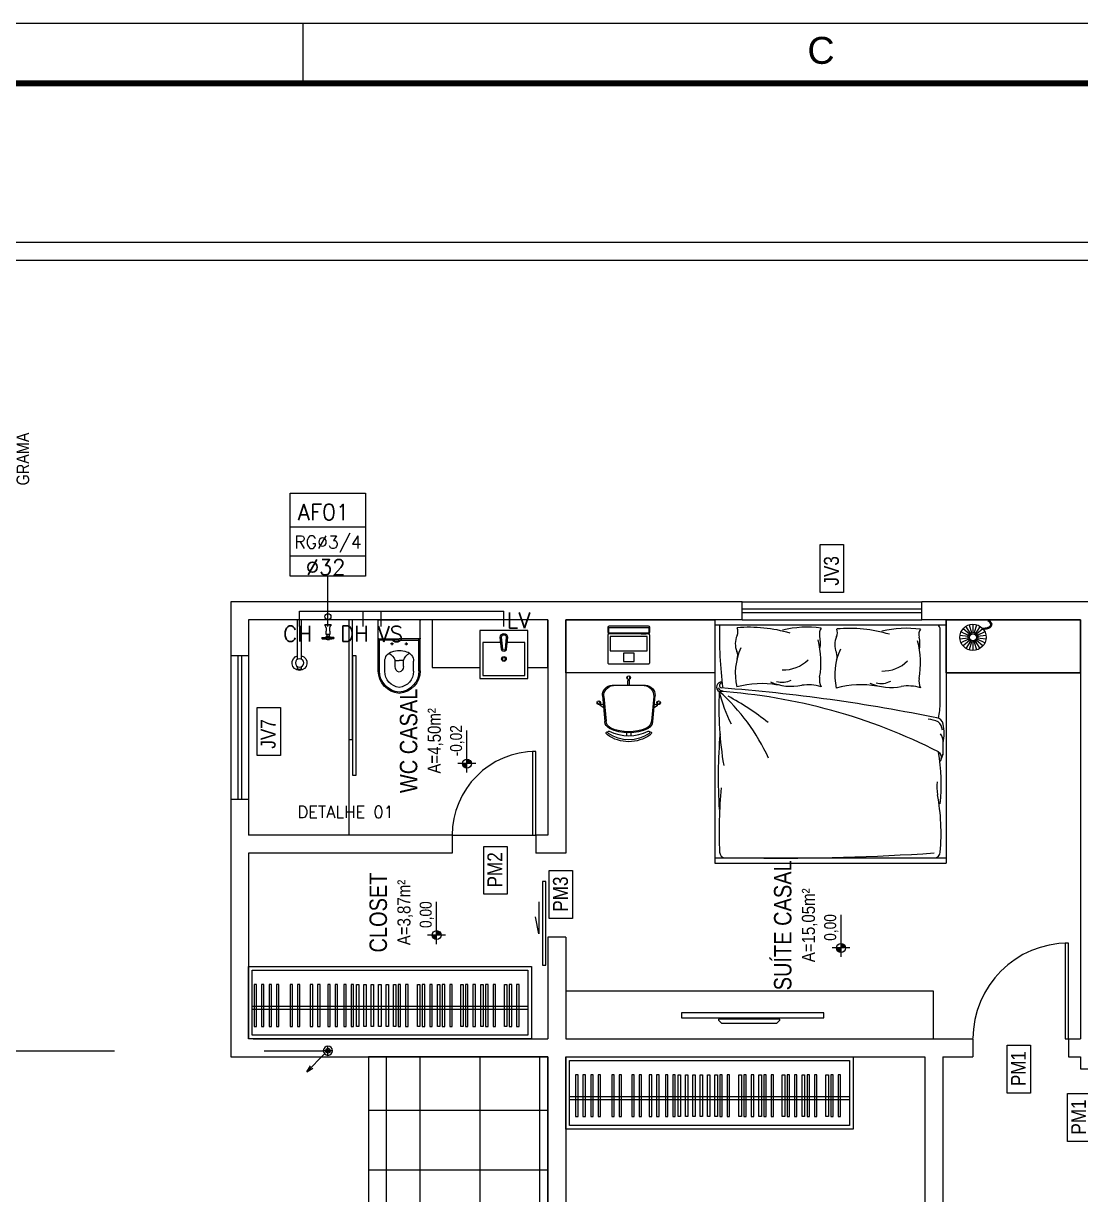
# Model space of a CAD drawing. Header units: millimetres. Extents: x 3923 to 4007, y 744 to 982.
# Drawn here: x 3948.95 to 3966.62, y 962.03 to 981.59 of the extents above; entities that cross this region are included whole.
import ezdxf
from ezdxf.enums import TextEntityAlignment as Align

# ---------------------------------------------------------------- set-up
doc = ezdxf.new("R2010")
doc.units = ezdxf.units.MM
doc.header["$LTSCALE"] = 20
for name, pattern in [('DASHDOT2', [0.5, 0.25, -0.125, 0, -0.125]), ('HIDDEN', [0.375, 0.25, -0.125]), ('HIDDEN2', [0.1875, 0.125, -0.0625])]:
    doc.linetypes.add(name, pattern=pattern)
for name, color, linetype in [('A-PEN-B', 5, 'Continuous'), ('A-PEN-W', 7, 'Continuous'), ('AF', 5, 'Continuous'), ('COTAS', 7, 'Continuous'), ('Diametro', 2, 'Continuous'), ('E-txt-g', 3, 'Continuous'), ('HIDRO 01', 4, 'Continuous'), ('HIDROSSANITÁRIO', 8, 'Continuous'), ('MOB', 251, 'Continuous'), ("PRANCHA - PROJETU'S", 7, 'Continuous'), ('Prumadas_L', 1, 'Continuous'), ('Prumadas_Q', 3, 'Continuous'), ('Prumadas_T', 2, 'Continuous')]:
    doc.layers.add(name, color=color, linetype=linetype)
doc.layers.add('E-Lay-9', color=9, linetype='Continuous', lineweight=9)
doc.layers.add('E-Txt-W', color=7, linetype='Continuous', lineweight=20)
doc.styles.add('ARIAL', font='arial.ttf', dxfattribs={"height": 2})
doc.styles.add('F2', font='ARIALN.TTF')
doc.styles.add('REG60', font='romans.shx', dxfattribs={"width": 0.8, "height": 0.15})
doc.styles.add('REG80', font='romans.shx', dxfattribs={"width": 0.8, "height": 0.2})
doc.styles.add('ROMANS', font='romans__.ttf', dxfattribs={"height": 0.1})

# ---------------------------------------------------------------- blocks, each defined once
blk = doc.blocks.new('ADFSGASDFG')
at = {"layer": "PRANCHA - PROJETU'S", "color": 1}
for p, q in [((360.678, 107.346), (276.578, 107.346)), ((307.178, 106.346), (307.178, 107.346))]:
    blk.add_line(p, q, dxfattribs=at)
at = {"layer": "PRANCHA - PROJETU'S", "color": 4, "const_width": 0.1}
blk.add_lwpolyline([(279.078, 106.346), (359.678, 106.346), (359.678, 48.946), (279.078, 48.946)], close=True, dxfattribs=at)
at = {"layer": "PRANCHA - PROJETU'S", "color": 50, "linetype": 'Continuous', "style": 'ARIAL'}
blk.add_text('C', height=0.45, dxfattribs=at).set_placement((315.828, 106.896), align=Align.MIDDLE)
blk = doc.blocks.new('TXT-AMB75')
at = {"layer": 'E-txt-g', "style": 'REG80', "width": 0.8, "flags": 8}
blk.add_attdef('TXT', text='', height=0.2, dxfattribs=at).set_placement((0.005, 0.296), align=Align.CENTER)
at = {"layer": 'E-Txt-W', "style": 'REG60', "width": 0.8, "flags": 8}
blk.add_attdef('TXT', text='', height=0.15, dxfattribs=at).set_placement((0.005, 0.027), align=Align.CENTER)
blk = doc.blocks.new('NV')
at = {"color": 4, "linetype": 'ByBlock', "ltscale": 0.5}
for p, q in [((-1.414, -0.142), (-1.414, 0.107)), ((-1.539, -0.018), (-0.953, -0.018))]:
    blk.add_line(p, q, dxfattribs=at)
at = {"color": 4, "ltscale": 2.5}
blk.add_circle((-1.414, -0.018), 0.0622, dxfattribs=at)
at = {"color": 4}
for points in [[(-1.414, -0.018), (-1.458, 0.026), (-1.476, -0.018), (-1.472, 0.006)], [(-1.414, -0.018), (-1.414, 0.045), (-1.458, 0.026), (-1.438, 0.04)], [(-1.414, -0.018), (-1.352, -0.018), (-1.37, -0.062), (-1.357, -0.041)], [(-1.414, -0.018), (-1.37, -0.062), (-1.414, -0.08), (-1.39, -0.075)]]:
    blk.add_solid(points, dxfattribs=at)
at = {"layer": 'E-Txt-W', "color": 4, "ltscale": 2.5, "style": 'F2'}
blk.add_attdef('COTAPISO', (-1.306, 0.073), '', height=0.15, dxfattribs=at)
blk = doc.blocks.new('Cadeira')
at = {"layer": 'E-Lay-9', "color": 8}
for p, q in [((-0.1393, 0), (0.1393, 0)), ((-0.0093, 0.0535), (-0.0093, 0.0769)), ((-0.0075, 0), (-0.0075, 0.0425)), ((-0.0075, 0.0425), (-0.0056, 0.0425)), ((0.0056, 0.0425), (0.0075, 0.0425)), ((0.0075, 0), (0.0075, 0.0425)), ((0.0096, 0.0535), (0.0096, 0.0769)), ((-0.2192, -0.0836), (-0.1996, -0.3023)), ((-0.2087, -0.0936), (-0.1898, -0.2982)), ((0.2087, -0.0936), (0.1898, -0.2982)), ((0.2192, -0.0836), (0.1996, -0.3023)), ((-0.25, -0.1588), (-0.265, -0.1409)), ((-0.2355, -0.1467), (-0.2505, -0.1288)), ((-0.2398, -0.1647), (-0.2413, -0.1659)), ((-0.2133, -0.1847), (-0.2413, -0.1659)), ((-0.2298, -0.1563), (-0.2313, -0.1575)), ((-0.2144, -0.1618), (-0.2298, -0.1563)), ((0.2133, -0.1847), (0.2413, -0.1659)), ((0.2144, -0.1618), (0.2298, -0.1563)), ((0.2298, -0.1563), (0.2313, -0.1575)), ((0.2355, -0.1467), (0.2505, -0.1288)), ((0.2398, -0.1647), (0.2413, -0.1659)), ((0.25, -0.1588), (0.265, -0.1409)), ((-0.0175, -0.3961), (-0.0175, -0.4196)), ((0.0175, -0.3961), (0.0175, -0.4196))]:
    blk.add_line(p, q, dxfattribs=at)
blk.add_lwpolyline([(0.1631, -0.3812, -0.237888), (-0.1631, -0.3812, 0.605717), (-0.1738, -0.3953, 0.122717), (-0.17, -0.4, 0.323529), (0.17, -0.4, 0.122717), (0.1738, -0.3953, 0.605717)], format="xyb", close=True, dxfattribs=at)
for centre in [(0, 0.0466), (-0.2382, -0.1579), (0.2382, -0.1579)]:
    blk.add_circle(centre, 0.005, dxfattribs=at)
for centre, radius, start, end in [((-0.1393, -0.08), 0.08, 90, 182.56924), ((0.0001, 0.0652), 0.015, 281.63338, 257.45365), ((0, 0.0475), 0.0075, 221.81031, 318.18969), ((0.1393, -0.08), 0.08, 357.43076, 90), ((-0.1202, -0.0886), 0.0887, 95.59249, 183.25223), ((0.1202, -0.0886), 0.0887, 356.74777, 84.40751), ((-0.2502, -0.1438), 0.015, 322.54635, 298.36662), ((-0.2388, -0.1573), 0.0075, 261.81031, 358.18969), ((0.2388, -0.1573), 0.0075, 181.81031, 278.18969), ((0.2502, -0.1438), 0.015, 241.63338, 217.45365), ((-0.1299, -0.296), 0.07, 185.12125, 243.60471), ((-0.1201, -0.2918), 0.07, 185.2999, 245.73609), ((-0.1819, -0.3961), 0.00782, 29.81088, 225.32554), ((0, -0.0343), 0.3622, 243.60471, 296.39529), ((0, -0.0254), 0.3622, 245.73609, 294.26391), ((0.1201, -0.2918), 0.07, 294.26391, 354.7001), ((0.1299, -0.296), 0.07, 296.39529, 354.87875), ((0.1819, -0.3961), 0.00782, 314.67446, 150.18912), ((-0.1625, -0.39), 0.0275, 205.14546, 233.45713), ((0, -0.1648), 0.3052, 234.12379, 305.87621), ((-0.1625, -0.39), 0.0125, 205.14546, 233.1301), ((0.1625, -0.39), 0.0275, 306.54287, 334.85454)]:
    blk.add_arc(centre, radius, start, end, dxfattribs=at)
blk = doc.blocks.new('Notebook')
at = {"layer": 'E-Lay-9', "color": 8}
for p, q in [((-0.175, 0.305), (-0.175, 0.3)), ((-0.175, 0.3), (-0.175, 0.265)), ((0.165, 0.315), (-0.165, 0.315)), ((0.175, 0.3), (0.175, 0.305)), ((0.175, 0.265), (0.175, 0.3)), ((-0.165, 0.255), (0.165, 0.255))]:
    blk.add_line(p, q, dxfattribs=at)
for points in [[(-0.165, 0.26), (0.165, 0.26, 0.414214), (0.17, 0.265), (0.17, 0.295, 0.414214), (0.165, 0.3), (-0.165, 0.3, 0.414214), (-0.17, 0.295), (-0.17, 0.265, 0.414214)], [(-0.165, 0), (0.165, 0, 0.414214), (0.175, 0.01), (0.175, 0.24, 0.414214), (0.165, 0.25), (-0.165, 0.25, 0.414214), (-0.175, 0.24), (-0.175, 0.01, 0.414214)]]:
    blk.add_lwpolyline(points, format="xyb", close=True, dxfattribs=at)
for points in [[(-0.155, 0.11), (0.155, 0.11), (0.155, 0.23), (-0.155, 0.23)], [(-0.105, 0.25), (-0.145, 0.25), (-0.145, 0.255), (-0.105, 0.255)], [(0.105, 0.25), (0.145, 0.25), (0.145, 0.255), (0.105, 0.255)], [(-0.045, 0.02), (0.045, 0.02), (0.045, 0.09), (-0.045, 0.09)]]:
    blk.add_lwpolyline(points, close=True, dxfattribs=at)
for centre, start, end in [((-0.165, 0.305), 90, 180), ((0.165, 0.305), 0, 90), ((-0.165, 0.265), 180, 270), ((0.165, 0.265), 270, 360)]:
    blk.add_arc(centre, 0.01, start, end, dxfattribs=at)
blk = doc.blocks.new('CUBA QUADRADA-flat-4-flat-1')
at = {"layer": 'MOB'}
blk.add_lwpolyline([(0, -0.2), (0.4, -0.2), (0.4, 0.2), (0, 0.2)], close=True, dxfattribs=at)
blk.add_lwpolyline([(0.1, -0.0255), (0.1, -0.175), (0.375, -0.175), (0.375, 0.175), (0.1, 0.175), (0.1, 0.0255)], dxfattribs=at)
for points in [[(0.155, -0.02), (0.055, -0.03, -1), (0.055, 0.03), (0.155, 0.02, -1)], [(0.155, -0.01), (0.055, -0.02, -1), (0.055, 0.02), (0.155, 0.01, -1)]]:
    blk.add_lwpolyline(points, format="xyb", close=True, dxfattribs=at)
for radius in [0.02, 0.0125]:
    blk.add_circle((0.2375, 0), radius, dxfattribs=at)
blk = doc.blocks.new('vaso-s')
at = {"layer": 'E-Lay-9', "color": 8}
for p, q in [((0, 0.17), (0, 0)), ((0.4256, 0.175), (0.005, 0.175)), ((0.16, 0.17), (0.16, 0.17)), ((0.16, 0.17), (0.16, 0)), ((0.4256, 0.165), (0.165, 0.165)), ((0.17, 0), (0.17, 0.16)), ((0.4306, 0.12), (0.3459, 0.12)), ((0.2134, 0.06), (0.1891, 0.06)), ((0.2013, 0.0479), (0.2013, 0.0722)), ((0.3406, 0.035), (0.3406, 0)), ((0.3906, 0.035), (0.3406, 0.035)), ((0, -0.17), (0, 0)), ((0.16, -0.17), (0.16, 0)), ((0.17, 0), (0.17, -0.1601)), ((0.2134, -0.06), (0.1891, -0.06)), ((0.2013, -0.0479), (0.2013, -0.0722)), ((0.3406, -0.035), (0.3406, 0)), ((0.3906, -0.035), (0.3406, -0.035)), ((0.4256, -0.175), (0.005, -0.175)), ((0.16, -0.17), (0.16, -0.17)), ((0.4256, -0.165), (0.165, -0.165)), ((0.4306, -0.12), (0.3459, -0.12))]:
    blk.add_line(p, q, dxfattribs=at)
for centre in [(0.2013, 0.06), (0.2013, -0.06)]:
    blk.add_circle(centre, 0.005, dxfattribs=at)
for centre, radius, start, end in [((0.005, 0.17), 0.005, 90, 180), ((0.155, 0.17), 0.005, 0, 90), ((0.165, 0.17), 0.00495, 180, 270), ((0.165, 0.16), 0.00495, 0, 90), ((0.3459, 0.0375), 0.0825, 90, 163.03545), ((0.4256, -0.015), 0.19, 4.52806, 90), ((0.4256, -0.015), 0.18, 4.78019, 90), ((0.4306, -0.015), 0.135, 6.37937, 90), ((0.518, -0.015), 0.2624, 163.03545, 176.7233), ((0.3754, 0.1358), 0.1066, 206.93947, 250.96472), ((0.3906, -0.015), 0.05, 17.4576, 90), ((0.518, 0.015), 0.2624, 183.2767, 196.96455), ((0.3459, -0.0375), 0.0825, 196.96455, 270), ((0.3754, -0.1358), 0.1066, 109.03528, 153.06053), ((0.3906, 0.015), 0.05, 270, 342.5424), ((0.4256, 0.015), 0.19, 270, 355.47194), ((0.4256, 0.015), 0.18, 270, 355.21981), ((0.4306, 0.015), 0.135, 270, 353.62063), ((0.005, -0.17), 0.005, 180, 270), ((0.155, -0.17), 0.005, 270, 0), ((0.165, -0.17), 0.00495, 90, 180), ((0.165, -0.1601), 0.00495, 270, 0)]:
    blk.add_arc(centre, radius, start, end, dxfattribs=at)
blk = doc.blocks.new('Chuveiro')
at = {"layer": 'E-Lay-9', "color": 8}
for p, q in [((-0.0311, 0.0156), (-0.3604, 0.0156)), ((0.0509, 0.0156), (0.0311, 0.0156)), ((0.0509, 0.0156), (0.0509, -0.0156)), ((-0.0311, -0.0156), (-0.3604, -0.0156)), ((0.0509, -0.0156), (0.0311, -0.0156))]:
    blk.add_line(p, q, dxfattribs=at)
blk.add_circle((0, 0), 0.0348, dxfattribs=at)
for centre, radius, start, end in [((0, 0), 0.0624, 194.4775, 165.5225), ((0.0093, 0), 0.0444, 339.42663, 20.57337)]:
    blk.add_arc(centre, radius, start, end, dxfattribs=at)
blk = doc.blocks.new('registro')
at = {"layer": 'HIDRO 01', "color": 4}
for p, q in [((4089.6498, 840.4398), (4089.6498, 840.4113)), ((4089.6547, 840.441), (4089.651, 840.441)), ((4089.6584, 840.441), (4089.6547, 840.441)), ((4089.6597, 840.4398), (4089.6597, 840.4128)), ((4089.6467, 840.4017), (4089.6467, 840.4061)), ((4089.6467, 840.391), (4089.6467, 840.4017)), ((4089.6467, 840.3803), (4089.6467, 840.391)), ((4089.6467, 840.3759), (4089.6467, 840.3803)), ((4089.6467, 840.3759), (4089.6467, 840.3758)), ((4089.6497, 840.3681), (4089.6497, 840.3631)), ((4089.6497, 840.3631), (4089.6497, 840.3582)), ((4089.6498, 840.3959), (4089.6498, 840.4117)), ((4089.6498, 840.3959), (4089.6498, 840.391)), ((4089.6498, 840.391), (4089.6498, 840.386)), ((4089.6498, 840.386), (4089.6498, 840.3701)), ((4089.6498, 840.3422), (4089.6498, 840.3707)), ((4089.651, 840.3409), (4089.6547, 840.3409)), ((4089.6584, 840.3409), (4089.6547, 840.3409)), ((4089.6596, 840.3631), (4089.6596, 840.3681)), ((4089.6596, 840.3582), (4089.6596, 840.3631)), ((4089.6597, 840.3959), (4089.6597, 840.4133)), ((4089.6597, 840.391), (4089.6597, 840.3959)), ((4089.6597, 840.386), (4089.6597, 840.391)), ((4089.6597, 840.386), (4089.6597, 840.3692)), ((4089.6597, 840.3422), (4089.6597, 840.3692)), ((4089.6702, 840.4013), (4089.6702, 840.4055)), ((4089.6865, 840.4015), (4089.6702, 840.4015)), ((4089.6702, 840.391), (4089.6702, 840.4013)), ((4089.6702, 840.3807), (4089.6702, 840.391)), ((4089.6702, 840.3764), (4089.6702, 840.3807)), ((4089.6865, 840.3805), (4089.6702, 840.3805)), ((4089.6865, 840.391), (4089.6865, 840.4071)), ((4089.6865, 840.4071), (4089.7127, 840.4071)), ((4089.6865, 840.3749), (4089.6865, 840.391)), ((4089.7127, 840.3749), (4089.6865, 840.3749)), ((4089.7632, 840.417), (4089.7669, 840.417)), ((4089.7632, 840.391), (4089.7632, 840.417)), ((4089.7632, 840.365), (4089.7632, 840.391)), ((4089.7669, 840.365), (4089.7632, 840.365)), ((4089.7669, 840.391), (4089.7669, 840.417)), ((4089.7669, 840.365), (4089.7669, 840.391))]:
    blk.add_line(p, q, dxfattribs=at)
for points in [[(4089.6702, 840.4055), (4089.6688, 840.4058), (4089.6672, 840.4062), (4089.665, 840.4067)], [(4089.6702, 840.3764), (4089.6688, 840.3761), (4089.6672, 840.3758), (4089.665, 840.3753)]]:
    blk.add_lwpolyline(points, dxfattribs=at)
at = {"layer": 'HIDRO 01', "color": 4, "extrusion": (0, 0, -1)}
for centre, radius, start, end in [((-4089.6546, 840.4246), 0.00495, 0.02602, 89.97401), ((-4089.651, 840.4398), 0.00124, 0.00003, 90), ((-4089.6546, 840.4246), 0.00495, 90.01816, 179.98176), ((-4089.6818, 840.391), 0.0394, 359.99565, 20.13631), ((-4089.6457, 840.4042), 0.000989, 20.12195, 100.11243), ((-4089.6457, 840.4042), 0.00099, 100.09482, 179.99997), ((-4089.643, 840.4119), 0.00681, 181.23675, 236.37895), ((-4089.643, 840.3701), 0.00681, 123.6059, 180.00001), ((-4089.6546, 840.4147), 0.00495, 270.01829, 359.98187), ((-4089.6546, 840.3681), 0.00495, 0.02602, 89.97401), ((-4089.6546, 840.3582), 0.00495, 270.01829, 359.98187), ((-4089.6547, 840.3959), 0.00495, 0.02602, 89.97401), ((-4089.6547, 840.386), 0.00495, 270.01829, 359.98187), ((-4089.6546, 840.4147), 0.00495, 180.01828, 269.98187), ((-4089.6546, 840.3681), 0.00495, 90.01816, 179.98176), ((-4089.6546, 840.3582), 0.00495, 180.01828, 269.98187), ((-4089.6547, 840.3959), 0.00495, 90.01816, 179.98176), ((-4089.6547, 840.386), 0.00495, 180.01828, 269.98187), ((-4089.6584, 840.3422), 0.00124, 180, 270), ((-4089.6665, 840.4133), 0.00681, 282.35991, 359.99998), ((-4089.6665, 840.3687), 0.00681, 359.9998, 77.64333), ((-4089.726, 840.4728), 0.0671, 236.35821, 281.45069), ((-4089.726, 840.3091), 0.0671, 78.54956, 123.64201)]:
    blk.add_arc(centre, radius, start, end, dxfattribs=at)
at = {"layer": 'HIDRO 01', "color": 4}
for centre, radius, start, end in [((4089.6584, 840.4398), 0.00124, 359.99895, 90), ((4089.6818, 840.391), 0.0394, 179.994, 200.13886), ((4089.6457, 840.3777), 0.00099, 200.12706, 280.0763), ((4089.6457, 840.3777), 0.00099, 280.07207, 0.00336), ((4089.6468, 840.4061), 0.000125, 123.88448, 179.91511), ((4089.6468, 840.3759), 0.000124, 206.71741, 236.35591), ((4089.651, 840.3422), 0.00124, 179.99835, 270)]:
    blk.add_arc(centre, radius, start, end, dxfattribs=at)
blk = doc.blocks.new('CIRCULOS')
at = {"layer": 'COTAS'}
for p, q in [((-4, 0), (4, 0)), ((0, 4), (0, -4))]:
    blk.add_line(p, q, dxfattribs=at)
for radius in [2, 1]:
    blk.add_circle((0, 0), radius, dxfattribs=at)

msp = doc.modelspace()

# ---------------------------------------------------------------- hatches: boundary and pattern name
at = {"layer": 'HIDROSSANITÁRIO'}
h = msp.add_hatch(dxfattribs=at)
h.set_pattern_fill('ANSI37,_O', color=8, scale=8, angle=135)
h.set_pattern_definition([(180, (4034.583, -2178.562), (-3e-16, -1), []), (270, (4034.583, -2178.562), (1, -3e-16), [])])
h.paths.add_polyline_path([(3957.716, 945.927), (3957.716, 964.327), (3954.716, 964.327), (3954.716, 945.927)])
h.paths.add_polyline_path([(3956.278, 954.726), (3956.278, 956.487), (3955.84, 956.487), (3955.84, 954.726)], flags=24)
h.paths.add_polyline_path([(3956.706, 954.925), (3956.706, 956.289), (3956.312, 956.289), (3956.312, 954.925)], flags=24)
h.paths.add_polyline_path([(3955.116, 952.13), (3955.116, 952.53), (3954.716, 952.53), (3954.716, 952.13)], flags=16)
h.paths.add_polyline_path([(3955.116, 958.228), (3955.116, 958.628), (3954.716, 958.628), (3954.716, 958.228)], flags=16)
h.paths.add_polyline_path([(3957.191, 959.052), (3957.191, 959.853), (3957.58, 959.853), (3957.58, 959.052)], flags=16)
h.paths.add_polyline_path([(3957.178, 953.059), (3957.178, 953.86), (3957.567, 953.86), (3957.567, 953.059)], flags=16)
h.paths.add_polyline_path([(3955.116, 945.927), (3955.116, 946.327), (3954.716, 946.327), (3954.716, 945.927)], flags=17)

# ---------------------------------------------------------------- linework, layer by layer
for p, q in [((3953.986, 964.375), (3953.687, 964.077)), ((3953.687, 964.077), (3953.749, 964.18)), ((3953.687, 964.077), (3953.791, 964.138))]:
    msp.add_line(p, q)
at = {"extrusion": (0, 0, -1)}
msp.add_ellipse((3954.041, 964.43), major_axis=(-0.0547, -0.0547), ratio=1, start_param=0.785398, end_param=7.068583, dxfattribs=at)
at = {"layer": 'A-PEN-B'}
msp.add_circle((3954.041, 971.677), 0.05, dxfattribs=at)
at = {"layer": 'AF'}
for p, q in [((3953.564, 971.768), (3956.981, 971.768)), ((3953.564, 971.513), (3953.564, 971.768)), ((3954.041, 971.513), (3954.041, 971.768)), ((3954.632, 971.513), (3954.632, 971.768)), ((3954.932, 971.513), (3954.932, 971.768)), ((3956.981, 971.513), (3956.981, 971.768))]:
    msp.add_line(p, q, dxfattribs=at)
at = {"layer": 'AF', "linetype": 'HIDDEN'}
msp.add_line((3937.975, 964.43), (3953.963, 964.43), dxfattribs=at)
at = {"layer": 'HIDROSSANITÁRIO', "color": 8, "linetype": 'Continuous'}
for p, q in [((3979.716, 977.927), (3937.716, 977.927)), ((3979.416, 977.627), (3938.016, 977.627)), ((3960.964, 971.927, 3.659), (3952.416, 971.927, 3.659)), ((3960.964, 971.927), (3952.416, 971.927)), ((3952.416, 971.927), (3952.416, 964.327)), ((3957.716, 971.927, 3.659), (3955.016, 971.927, 3.659)), ((3960.964, 971.627), (3960.964, 971.927)), ((3960.964, 971.927), (3963.964, 971.927)), ((3968.399, 971.927, 3.659), (3963.964, 971.927, 3.659)), ((3968.399, 971.927), (3963.964, 971.927)), ((3963.964, 971.627), (3963.964, 971.927)), ((3960.964, 971.807), (3963.964, 971.807)), ((3960.964, 971.747), (3963.964, 971.747)), ((3957.716, 971.627), (3952.716, 971.627)), ((3952.716, 971.627), (3952.716, 968.027)), ((3954.391, 971.627), (3954.391, 968.027)), ((3957.716, 971.627), (3957.716, 968.027)), ((3960.964, 971.627), (3958.016, 971.627)), ((3958.016, 971.627), (3958.016, 967.727)), ((3960.964, 971.627), (3963.964, 971.627)), ((3966.616, 971.627), (3963.964, 971.627)), ((3966.616, 971.627), (3966.616, 964.627)), ((3956.116, 968.027), (3952.716, 968.027)), ((3956.116, 968.027), (3956.116, 967.727)), ((3956.116, 968.027), (3957.486, 968.027)), ((3957.716, 968.027), (3957.516, 968.027)), ((3957.516, 968.027), (3957.516, 967.727)), ((3952.716, 967.727), (3952.716, 964.627)), ((3956.116, 967.727), (3952.716, 967.727)), ((3958.016, 967.727), (3957.516, 967.727)), ((3957.716, 966.327), (3957.716, 964.627)), ((3958.016, 966.327), (3957.716, 966.327)), ((3958.016, 966.327), (3958.016, 964.627)), ((3952.789, 964.627), (3957.716, 964.627)), ((3958.016, 964.627), (3964.816, 964.627)), ((3964.816, 964.627), (3964.816, 964.327)), ((3966.416, 964.627), (3966.616, 964.627)), ((3966.416, 964.627), (3966.416, 964.327)), ((3952.416, 964.327), (3957.716, 964.327)), ((3954.716, 964.327), (3954.716, 935.927)), ((3957.716, 964.327), (3957.716, 961.07)), ((3958.016, 964.327), (3958.016, 961.07)), ((3958.016, 964.327), (3964.016, 964.327)), ((3964.016, 964.327), (3964.016, 956.827)), ((3964.316, 964.327), (3964.316, 956.827)), ((3964.316, 964.327), (3964.816, 964.327)), ((3966.416, 964.327), (3966.616, 964.327)), ((3966.616, 964.327), (3966.616, 964.127)), ((3966.616, 964.127), (3966.916, 964.127))]:
    msp.add_line(p, q, dxfattribs=at)
at = {"layer": 'HIDROSSANITÁRIO', "color": 8}
for p, q in [((3960.964, 971.627), (3960.505, 971.627)), ((3960.505, 971.627), (3960.505, 967.564)), ((3960.505, 971.542), (3964.37, 971.542)), ((3964.37, 971.627), (3963.964, 971.627)), ((3964.37, 971.627), (3964.37, 967.564)), ((3966.616, 971.627), (3964.37, 971.627)), ((3964.758, 971.385), (3964.652, 971.477)), ((3964.775, 971.4), (3964.699, 971.518)), ((3964.756, 971.544), (3964.795, 971.41)), ((3964.818, 971.553), (3964.818, 971.413)), ((3964.818, 971.553), (3964.818, 971.413)), ((3964.879, 971.544), (3964.84, 971.41)), ((3964.936, 971.518), (3964.861, 971.4)), ((3964.983, 971.477), (3964.878, 971.385)), ((3966.616, 970.738), (3966.616, 971.627)), ((3964.271, 970.246), (3964.271, 971.463)), ((3964.739, 971.345), (3964.601, 971.365)), ((3964.739, 971.322), (3964.601, 971.302)), ((3964.745, 971.366), (3964.618, 971.424)), ((3964.745, 971.3), (3964.618, 971.242)), ((3964.758, 971.281), (3964.652, 971.19)), ((3964.772, 971.371), (3964.761, 971.389)), ((3964.787, 971.383), (3964.768, 971.396)), ((3964.815, 971.275), (3964.82, 971.254)), ((3964.828, 971.275), (3964.828, 971.255)), ((3964.871, 971.358), (3964.892, 971.361)), ((3964.875, 971.346), (3964.894, 971.354)), ((3964.983, 971.19), (3964.878, 971.281)), ((3965.017, 971.424), (3964.89, 971.366)), ((3965.017, 971.242), (3964.89, 971.3)), ((3965.035, 971.365), (3964.896, 971.345)), ((3965.035, 971.302), (3964.896, 971.322)), ((3964.775, 971.267), (3964.699, 971.149)), ((3964.795, 971.257), (3964.756, 971.123)), ((3964.818, 971.254), (3964.818, 971.114)), ((3964.818, 971.254), (3964.818, 971.114)), ((3964.84, 971.257), (3964.879, 971.123)), ((3964.936, 971.149), (3964.861, 971.267)), ((3964.37, 970.738), (3966.616, 970.738)), ((3964.321, 969.411), (3964.321, 969.605)), ((3964.315, 969.377), (3964.271, 969.259)), ((3960.505, 967.649), (3964.37, 967.649)), ((3960.505, 967.564), (3964.37, 967.564))]:
    msp.add_line(p, q, dxfattribs=at)
at = {"layer": 'HIDROSSANITÁRIO', "color": 8, "linetype": 'HIDDEN2'}
for p, q in [((3952.716, 971.027), (3952.416, 971.027)), ((3952.536, 971.027), (3952.536, 968.627)), ((3952.596, 971.027), (3952.596, 968.627)), ((3952.716, 968.627), (3952.416, 968.627))]:
    msp.add_line(p, q, dxfattribs=at)
at = {"layer": 'HIDROSSANITÁRIO', "color": 8, "ltscale": 0.5}
for p, q in [((3952.776, 965.172), (3957.383, 965.172)), ((3952.776, 965.122), (3957.383, 965.122)), ((3958.076, 963.664, 26.256), (3962.756, 963.664, 26.256)), ((3958.076, 963.614, 26.256), (3962.756, 963.614, 26.256))]:
    msp.add_line(p, q, dxfattribs=at)
at = {"layer": 'HIDROSSANITÁRIO', "color": 8, "linetype": 'DASHDOT2'}
msp.add_line((3955.016, 964.327), (3955.016, 936.235), dxfattribs=at)
at = {"layer": 'HIDROSSANITÁRIO', "color": 8}
for points, elevation in [([(3962.266, 972.083), (3962.266, 972.884), (3962.656, 972.884), (3962.656, 972.083)], 3.659), ([(3952.857, 969.359), (3952.857, 970.16), (3953.246, 970.16), (3953.246, 969.359)], 7.318), ([(3956.643, 967.042), (3956.643, 967.842), (3957.033, 967.842), (3957.033, 967.042)], 3.659), ([(3957.739, 966.637), (3957.739, 967.438), (3958.129, 967.438), (3958.129, 966.637)], 3.659), ([(3965.39, 963.723), (3965.39, 964.523), (3965.78, 964.523), (3965.78, 963.723)], 7.318), ([(3958.016, 964.327), (3962.816, 964.327), (3962.816, 963.119), (3958.016, 963.119)], 26.256), ([(3958.076, 964.267), (3962.756, 964.267), (3962.756, 963.179), (3958.076, 963.179)], 26.256), ([(3966.397, 962.914), (3966.397, 963.715), (3966.786, 963.715), (3966.786, 962.914)], 7.318)]:
    msp.add_lwpolyline(points, close=True, dxfattribs=dict(at, elevation=elevation))
for points in [[(3954.391, 971.627), (3954.391, 969.629), (3954.451, 969.629), (3954.451, 971.627)], [(3958.016, 970.738), (3958.016, 971.627), (3960.505, 971.627), (3960.505, 970.738)], [(3964.37, 970.738), (3964.37, 971.627), (3966.616, 971.627), (3966.616, 970.738)], [(3954.451, 971.027), (3954.451, 969.029), (3954.511, 969.029), (3954.511, 971.027)], [(3966.416, 964.627), (3966.416, 966.227), (3966.356, 966.227), (3966.356, 964.627)], [(3952.716, 965.835), (3957.443, 965.835), (3957.443, 964.627), (3952.716, 964.627)], [(3952.776, 965.775), (3957.383, 965.775), (3957.383, 964.687), (3952.776, 964.687)], [(3964.16, 965.427), (3958.016, 965.427), (3958.016, 964.627), (3964.16, 964.627)], [(3959.946, 965.063), (3959.946, 964.978), (3962.326, 964.978), (3962.326, 965.063)], [(3960.567, 964.958), (3960.567, 964.941), (3960.619, 964.89), (3961.542, 964.89), (3961.593, 964.941), (3961.593, 964.958)], [(3957.716, 945.927), (3957.716, 964.327), (3954.716, 964.327), (3954.716, 945.927)]]:
    msp.add_lwpolyline(points, close=True, dxfattribs=at)
msp.add_lwpolyline([(3957.381, 970.827), (3957.716, 970.827), (3957.716, 971.627), (3955.782, 971.627), (3955.782, 970.827), (3956.581, 970.827)], dxfattribs=at)
at = {"layer": 'HIDROSSANITÁRIO', "color": 8, "linetype": 'Continuous'}
msp.add_lwpolyline([(3957.516, 968.027), (3957.516, 969.427), (3957.456, 969.427), (3957.456, 968.027)], close=True, dxfattribs=at)
at = {"layer": 'HIDROSSANITÁRIO', "color": 8, "linetype": 'Continuous', "elevation": 3.659}
msp.add_lwpolyline([(3957.683, 965.856), (3957.683, 967.256), (3957.623, 967.256), (3957.623, 965.856)], close=True, dxfattribs=at)
msp.add_lwpolyline([(3957.563, 966.916), (3957.563, 966.384), (3957.507, 966.665)], dxfattribs=at)
at = {"layer": 'HIDROSSANITÁRIO', "color": 8, "ltscale": 0.5}
for points in [[(3952.846, 965.536), (3952.806, 965.536), (3952.806, 964.836), (3952.846, 964.836)], [(3952.969, 965.536), (3952.929, 965.536), (3952.929, 964.836), (3952.969, 964.836)], [(3953.099, 965.536), (3953.059, 965.536), (3953.059, 964.836), (3953.099, 964.836)], [(3953.222, 965.536), (3953.182, 965.536), (3953.182, 964.836), (3953.222, 964.836)], [(3953.45, 965.536), (3953.41, 965.536), (3953.41, 964.836), (3953.45, 964.836)], [(3953.573, 965.536), (3953.533, 965.536), (3953.533, 964.836), (3953.573, 964.836)], [(3953.786, 965.536), (3953.746, 965.536), (3953.746, 964.836), (3953.786, 964.836)], [(3953.909, 965.536), (3953.869, 965.536), (3953.869, 964.836), (3953.909, 964.836)], [(3954.077, 965.536), (3954.037, 965.536), (3954.037, 964.836), (3954.077, 964.836)], [(3954.2, 965.536), (3954.16, 965.536), (3954.16, 964.836), (3954.2, 964.836)], [(3954.346, 965.536), (3954.306, 965.536), (3954.306, 964.836), (3954.346, 964.836)], [(3954.469, 965.536), (3954.429, 965.536), (3954.429, 964.836), (3954.469, 964.836)], [(3954.518, 965.536), (3954.558, 965.536), (3954.558, 964.836), (3954.518, 964.836)], [(3954.641, 965.536), (3954.681, 965.536), (3954.681, 964.836), (3954.641, 964.836)], [(3954.764, 965.536), (3954.804, 965.536), (3954.804, 964.836), (3954.764, 964.836)], [(3954.888, 965.536), (3954.928, 965.536), (3954.928, 964.836), (3954.888, 964.836)], [(3955.011, 965.536), (3955.051, 965.536), (3955.051, 964.836), (3955.011, 964.836)], [(3955.134, 965.536), (3955.174, 965.536), (3955.174, 964.836), (3955.134, 964.836)], [(3955.256, 965.536), (3955.216, 965.536), (3955.216, 964.836), (3955.256, 964.836)], [(3955.379, 965.536), (3955.339, 965.536), (3955.339, 964.836), (3955.379, 964.836)], [(3955.536, 965.536), (3955.576, 965.536), (3955.576, 964.836), (3955.536, 964.836)], [(3955.658, 965.536), (3955.618, 965.536), (3955.618, 964.836), (3955.658, 964.836)], [(3955.781, 965.536), (3955.741, 965.536), (3955.741, 964.836), (3955.781, 964.836)], [(3955.87, 965.536), (3955.91, 965.536), (3955.91, 964.836), (3955.87, 964.836)], [(3955.992, 965.536), (3955.952, 965.536), (3955.952, 964.836), (3955.992, 964.836)], [(3956.116, 965.536), (3956.076, 965.536), (3956.076, 964.836), (3956.116, 964.836)], [(3956.259, 965.536), (3956.299, 965.536), (3956.299, 964.836), (3956.259, 964.836)], [(3956.381, 965.536), (3956.341, 965.536), (3956.341, 964.836), (3956.381, 964.836)], [(3956.504, 965.536), (3956.464, 965.536), (3956.464, 964.836), (3956.504, 964.836)], [(3956.594, 965.536), (3956.634, 965.536), (3956.634, 964.836), (3956.594, 964.836)], [(3956.716, 965.536), (3956.676, 965.536), (3956.676, 964.836), (3956.716, 964.836)], [(3956.839, 965.536), (3956.799, 965.536), (3956.799, 964.836), (3956.839, 964.836)], [(3956.989, 965.536), (3957.029, 965.536), (3957.029, 964.836), (3956.989, 964.836)], [(3957.111, 965.536), (3957.071, 965.536), (3957.071, 964.836), (3957.111, 964.836)], [(3957.234, 965.536), (3957.194, 965.536), (3957.194, 964.836), (3957.234, 964.836)]]:
    msp.add_lwpolyline(points, close=True, dxfattribs=at)
at = {"layer": 'HIDROSSANITÁRIO', "color": 8, "ltscale": 0.5, "elevation": 26.256}
for points in [[(3958.219, 964.029), (3958.179, 964.029), (3958.179, 963.329), (3958.219, 963.329)], [(3958.342, 964.029), (3958.302, 964.029), (3958.302, 963.329), (3958.342, 963.329)], [(3958.472, 964.029), (3958.432, 964.029), (3958.432, 963.329), (3958.472, 963.329)], [(3958.595, 964.029), (3958.555, 964.029), (3958.555, 963.329), (3958.595, 963.329)], [(3958.822, 964.029), (3958.782, 964.029), (3958.782, 963.329), (3958.822, 963.329)], [(3958.946, 964.029), (3958.906, 964.029), (3958.906, 963.329), (3958.946, 963.329)], [(3959.158, 964.029), (3959.118, 964.029), (3959.118, 963.329), (3959.158, 963.329)], [(3959.282, 964.029), (3959.242, 964.029), (3959.242, 963.329), (3959.282, 963.329)], [(3959.45, 964.029), (3959.41, 964.029), (3959.41, 963.329), (3959.45, 963.329)], [(3959.573, 964.029), (3959.533, 964.029), (3959.533, 963.329), (3959.573, 963.329)], [(3959.719, 964.029), (3959.679, 964.029), (3959.679, 963.329), (3959.719, 963.329)], [(3959.842, 964.029), (3959.802, 964.029), (3959.802, 963.329), (3959.842, 963.329)], [(3959.891, 964.029), (3959.931, 964.029), (3959.931, 963.329), (3959.891, 963.329)], [(3960.014, 964.029), (3960.054, 964.029), (3960.054, 963.329), (3960.014, 963.329)], [(3960.137, 964.029), (3960.177, 964.029), (3960.177, 963.329), (3960.137, 963.329)], [(3960.26, 964.029), (3960.3, 964.029), (3960.3, 963.329), (3960.26, 963.329)], [(3960.383, 964.029), (3960.423, 964.029), (3960.423, 963.329), (3960.383, 963.329)], [(3960.507, 964.029), (3960.547, 964.029), (3960.547, 963.329), (3960.507, 963.329)], [(3960.629, 964.029), (3960.589, 964.029), (3960.589, 963.329), (3960.629, 963.329)], [(3960.752, 964.029), (3960.712, 964.029), (3960.712, 963.329), (3960.752, 963.329)], [(3960.908, 964.029), (3960.948, 964.029), (3960.948, 963.329), (3960.908, 963.329)], [(3961.03, 964.029), (3960.99, 964.029), (3960.99, 963.329), (3961.03, 963.329)], [(3961.154, 964.029), (3961.114, 964.029), (3961.114, 963.329), (3961.154, 963.329)], [(3961.243, 964.029), (3961.283, 964.029), (3961.283, 963.329), (3961.243, 963.329)], [(3961.365, 964.029), (3961.325, 964.029), (3961.325, 963.329), (3961.365, 963.329)], [(3961.488, 964.029), (3961.448, 964.029), (3961.448, 963.329), (3961.488, 963.329)], [(3961.632, 964.029), (3961.672, 964.029), (3961.672, 963.329), (3961.632, 963.329)], [(3961.754, 964.029), (3961.714, 964.029), (3961.714, 963.329), (3961.754, 963.329)], [(3961.877, 964.029), (3961.837, 964.029), (3961.837, 963.329), (3961.877, 963.329)], [(3961.966, 964.029), (3962.006, 964.029), (3962.006, 963.329), (3961.966, 963.329)], [(3962.088, 964.029), (3962.048, 964.029), (3962.048, 963.329), (3962.088, 963.329)], [(3962.212, 964.029), (3962.172, 964.029), (3962.172, 963.329), (3962.212, 963.329)], [(3962.362, 964.029), (3962.402, 964.029), (3962.402, 963.329), (3962.362, 963.329)], [(3962.484, 964.029), (3962.444, 964.029), (3962.444, 963.329), (3962.484, 963.329)], [(3962.607, 964.029), (3962.567, 964.029), (3962.567, 963.329), (3962.607, 963.329)]]:
    msp.add_lwpolyline(points, close=True, dxfattribs=at)
at = {"layer": 'HIDROSSANITÁRIO', "color": 8}
for radius in [0.219, 0.0794, 0.0589]:
    msp.add_circle((3964.818, 971.333), radius, dxfattribs=at)
for centre, radius, start, end in [((3967.214, 971.354), 6.633, 178.3703, 187.5322), ((3960.728, 971.431), 0.163, 335.7877, 21.7124), ((3961.09, 969.176), 2.325, 73.2017, 95.199), ((3962.05, 969.737), 1.766, 82.5099, 103.5732), ((3962.409, 971.397), 0.158, 144.3788, 195.1988), ((3962.39, 971.412), 0.163, 335.7877, 21.7124), ((3962.752, 969.158), 2.325, 73.2017, 95.199), ((3963.712, 969.718), 1.766, 82.5099, 103.5732), ((3964.172, 971.463), 0.0988, 360, 53.1301), ((3961.181, 971.228), 0.334, 155.7877, 202.8808), ((3960.761, 970.92), 1.517, 350.3711, 14.26), ((3961.835, 971.241), 0.437, 347.312, 15.1988), ((3962.843, 971.209), 0.334, 155.7877, 202.8808), ((3962.423, 970.901), 1.517, 350.3711, 14.26), ((3964.07, 971.378), 0.158, 144.3788, 195.1988), ((3963.496, 971.222), 0.437, 347.312, 15.1988), ((3961.855, 970.732), 1.008, 155.118, 192.9862), ((3960.717, 971.032), 0.17, 339.0161, 22.8808), ((3963.517, 970.713), 1.008, 155.118, 192.9862), ((3961.653, 971.371), 0.582, 267.8295, 315.0098), ((3962.379, 971.013), 0.17, 339.0161, 22.8808), ((3963.315, 971.352), 0.582, 267.8295, 315.0098), ((3960.614, 970.503), 0.0818, 81.6091, 243.9382), ((3960.621, 970.528), 0.0413, 81.2915, 258.1256), ((3961.28, 969.031), 1.529, 79.7638, 105.4497), ((3961.787, 971.407), 0.892, 246.6878, 281.1217), ((3961.627, 970.915), 0.333, 254.1407, 297.6985), ((3962.071, 969.852), 0.689, 72.3598, 99.3926), ((3962.506, 970.624), 0.254, 170.3711, 206.9649), ((3962.942, 969.012), 1.529, 79.7638, 105.4497), ((3963.449, 971.388), 0.892, 246.6878, 281.1217), ((3963.289, 970.896), 0.333, 254.1407, 297.6985), ((3963.733, 969.833), 0.689, 72.3598, 99.3926), ((3964.168, 970.605), 0.254, 170.3711, 206.9649), ((3960.638, 970.523), 0.0818, 202.6052, 274.4989), ((3966.497, 970.171), 5.925, 177.4941, 189.5094), ((3958.37, 967.938), 3.33, 24.3833, 48.4532), ((3959.95, 961.006), 9.445, 62.96, 86.1857), ((3963.242, 971.104), 2.748, 194.1894, 206.3096), ((3958.498, 942.033), 28.533, 78.3909, 85.7491), ((3958.777, 966.672), 4.163, 51.0376, 62.0856), ((3963.016, 970.263), 1.256, 347.089, 359.2313), ((3964.04, 969.501), 0.464, 65.0339, 86.464), ((3964.186, 969.855), 0.138, 12.8827, 78.3869), ((3964.108, 969.767), 0.2, 4.6849, 50.5984), ((3969.006, 969), 8.445, 175.0858, 183.6808), ((3964.108, 969.592), 0.213, 356.6017, 37.7302), ((3963.636, 969.729), 0.702, 346.9286, 12.8827), ((3961.037, 968.881), 3.251, 354.178, 9.5071), ((3964.193, 969.333), 0.0988, 339.7541, 59.4872), ((3964.222, 969.411), 0.0988, 339.7541, 360), ((3964.222, 969.411), 0.0988, 339.7541, 360), ((3968.959, 968.076), 8.382, 174.9224, 182.2455), ((3964.872, 968.835), 0.659, 172.4747, 191.3425), ((3960.688, 968.056), 3.597, 355.0835, 10.399), ((3960.683, 967.748), 0.0988, 180, 270), ((3961.595, 1006.217), 38.571, 269.3134, 273.8312), ((3964.172, 967.748), 0.0988, 270, 360)]:
    msp.add_arc(centre, radius, start, end, dxfattribs=at)
at = {"layer": 'HIDROSSANITÁRIO', "color": 8, "linetype": 'HIDDEN2'}
for centre, radius in [((3957.516, 968.027), 1.4), ((3966.416, 964.627, -1.785), 1.6)]:
    msp.add_arc(centre, radius, 90, 180, dxfattribs=at)
at = {"layer": 'HIDROSSANITÁRIO', "color": 8}
msp.add_spline([(3964.972, 971.489), (3965.074, 971.503), (3965.119, 971.54), (3965.068, 971.609)], degree=3, dxfattribs=at)
msp.add_open_spline([(3964.987, 971.472), (3965.011, 971.472), (3965.037, 971.473), (3965.091, 971.49), (3965.125, 971.503), (3965.143, 971.562), (3965.123, 971.583), (3965.1, 971.604), (3965.097, 971.606), (3965.094, 971.609)], degree=3, knots=[0.0077183, 0.0077183, 0.0077183, 0.0077183, 0.0428867, 0.0428867, 0.0785443, 0.0785443, 0.1084778, 0.1084778, 0.1132873, 0.1132873, 0.1132873, 0.1132873], dxfattribs=at)
at = {"layer": 'Prumadas_L'}
for p, q in [((3953.409, 973.181, 6.572), (3954.67, 973.181, 6.572)), ((3953.409, 972.697, 6.572), (3954.67, 972.697, 6.572)), ((3954.041, 971.768), (3954.04, 972.355, 6.572))]:
    msp.add_line(p, q, dxfattribs=at)
at = {"layer": 'Prumadas_Q'}
for p, q in [((3953.409, 973.74, 6.572), (3954.67, 973.74, 6.572)), ((3953.409, 972.355, 6.572), (3953.409, 973.74, 6.572)), ((3954.67, 973.74, 6.572), (3954.67, 972.355, 6.572)), ((3954.67, 972.355, 6.572), (3953.409, 972.355, 6.572))]:
    msp.add_line(p, q, dxfattribs=at)

# ---------------------------------------------------------------- block references
at = {"layer": 'A-PEN-W', "xscale": 0.02, "yscale": 0.02, "zscale": 0.02, "rotation": 180}
msp.add_blockref('CIRCULOS', (3954.041, 964.43), dxfattribs=at)
at = {"layer": 'AF', "xscale": 2, "yscale": 2, "zscale": 2, "rotation": 89.99999999999999}
msp.add_blockref('registro', (5634.823, -7207.991), dxfattribs=at)
at = {"layer": 'HIDROSSANITÁRIO', "color": 8, "yscale": 2, "zscale": 2}
for name, p, xscale, rotation in [('Chuveiro', (3953.566, 970.906), -2, 90), ('vaso-s', (3955.232, 971.627), -2, 90), ('CUBA QUADRADA-flat-4-flat-1', (3956.981, 971.447), 2, 270)]:
    msp.add_blockref(name, p, dxfattribs=dict(at, xscale=xscale, rotation=rotation))
for name, p, xscale in [('Notebook', (3959.067, 970.89, 6.572), 2), ('Cadeira', (3959.067, 970.53, 6.572), -2)]:
    msp.add_blockref(name, p, dxfattribs=dict(at, xscale=xscale))
at = {"layer": 'HIDROSSANITÁRIO', "color": 8}
ref = msp.add_blockref('TXT-AMB75', (3955.966, 969.596, 3.659), dxfattribs=dict(at, xscale=1.458, yscale=1.458, zscale=1.458, rotation=90))
ref.add_attrib('TXT', 'WC CASAL', dxfattribs={"layer": 'E-txt-g', "color": 2, "height": 0.2916, "rotation": 90, "style": 'F2'}).set_placement((3955.534, 969.604, 3.659), align=Align.CENTER)
ref.add_attrib('TXT', 'A=4,50m²', dxfattribs={"layer": 'E-Txt-W', "height": 0.2187, "rotation": 90, "style": 'F2'}).set_placement((3955.927, 969.604, 3.659), align=Align.CENTER)
ref = msp.add_blockref('NV', (3956.341, 970.922, 3.659), dxfattribs=dict(at, xscale=1.2, yscale=1.2, zscale=1.2, rotation=90))
ref.add_attrib('COTAPISO', '-0,02', (3956.281, 969.345, 3.659), dxfattribs={"layer": 'E-Txt-W', "color": 4, "ltscale": 2.5, "height": 0.2, "rotation": 90, "style": 'F2'})
ref = msp.add_blockref('TXT-AMB75', (3962.217, 966.516, 3.659), dxfattribs=dict(at, xscale=1.458, yscale=1.458, zscale=1.458, rotation=90))
ref.add_attrib('TXT', 'SUÍTE CASAL', dxfattribs={"layer": 'E-txt-g', "color": 2, "height": 0.2916, "rotation": 90, "style": 'F2'}).set_placement((3961.785, 966.524, 3.659), align=Align.CENTER)
ref.add_attrib('TXT', 'A=15,05m²', dxfattribs={"layer": 'E-Txt-W', "height": 0.2187, "rotation": 90, "style": 'F2'}).set_placement((3962.178, 966.524, 3.659), align=Align.CENTER)
ref = msp.add_blockref('TXT-AMB75', (3955.46, 966.73, 3.659), dxfattribs=dict(at, xscale=1.458, yscale=1.458, zscale=1.458, rotation=90))
ref.add_attrib('TXT', 'CLOSET', dxfattribs={"layer": 'E-txt-g', "color": 2, "height": 0.2916, "rotation": 90, "style": 'F2'}).set_placement((3955.027, 966.738, 3.659), align=Align.CENTER)
ref.add_attrib('TXT', 'A=3,87m²', dxfattribs={"layer": 'E-Txt-W', "height": 0.2187, "rotation": 90, "style": 'F2'}).set_placement((3955.42, 966.738, 3.659), align=Align.CENTER)
ref = msp.add_blockref('NV', (3955.835, 968.057, 3.659), dxfattribs=dict(at, xscale=1.2, yscale=1.2, zscale=1.2, rotation=90))
ref.add_attrib('COTAPISO', '0,00', (3955.774, 966.479, 3.659), dxfattribs={"layer": 'E-Txt-W', "color": 4, "ltscale": 2.5, "height": 0.2, "rotation": 90, "style": 'F2'})
ref = msp.add_blockref('NV', (3962.592, 967.843, 3.659), dxfattribs=dict(at, xscale=1.2, yscale=1.2, zscale=1.2, rotation=90))
ref.add_attrib('COTAPISO', '0,00', (3962.532, 966.265, 3.659), dxfattribs={"layer": 'E-Txt-W', "color": 4, "ltscale": 2.5, "height": 0.2, "rotation": 90, "style": 'F2'})
at = {"layer": "PRANCHA - PROJETU'S", "color": 1}
msp.add_blockref('ADFSGASDFG', (3646.451, 874.24), dxfattribs=at)

# ---------------------------------------------------------------- texts
at = {"layer": 'Diametro', "style": 'ROMANS'}
msp.add_text('DETALHE 01', height=0.2, rotation=360, dxfattribs=at).set_placement((3954.337, 968.317), align=Align.CENTER)
at = {"layer": 'HIDROSSANITÁRIO', "color": 8, "style": 'F2'}
msp.add_text('GRAMA', height=0.2103, rotation=90, dxfattribs=at).set_placement((3949.049, 973.87))
at = {"layer": 'HIDROSSANITÁRIO', "color": 8, "linetype": 'Continuous', "style": 'F2'}
for s, p in [('JV3', (3962.328, 972.198, 3.659)), ('JV7', (3952.918, 969.474, 7.318)), ('PM2', (3956.705, 967.157, 3.659)), ('PM3', (3957.801, 966.752, 3.659)), ('PM1', (3965.452, 963.838, 7.318)), ('PM1', (3966.459, 963.029, 7.318))]:
    msp.add_text(s, height=0.2492, rotation=90, dxfattribs=at).set_placement(p, align=Align.TOP_LEFT)
at = {"layer": 'Prumadas_T', "style": 'ROMANS'}
for s, height, p in [('AF01', 0.2646, (3953.968, 973.292, 6.572)), ('RG%%C3/4', 0.2117, (3954.041, 972.819, 6.572)), ('%%C32', 0.2561, (3954.002, 972.377, 6.572))]:
    msp.add_text(s, height=height, rotation=0, dxfattribs=at).set_placement(p, align=Align.CENTER)
for s, p in [('LV', (3957.031, 971.485)), ('CH', (3953.293, 971.261)), ('DH', (3954.243, 971.263)), ('VS', (3954.873, 971.26))]:
    msp.add_text(s, height=0.2621, rotation=0, dxfattribs=at).set_placement(p)

doc.saveas('drawing.dxf')
